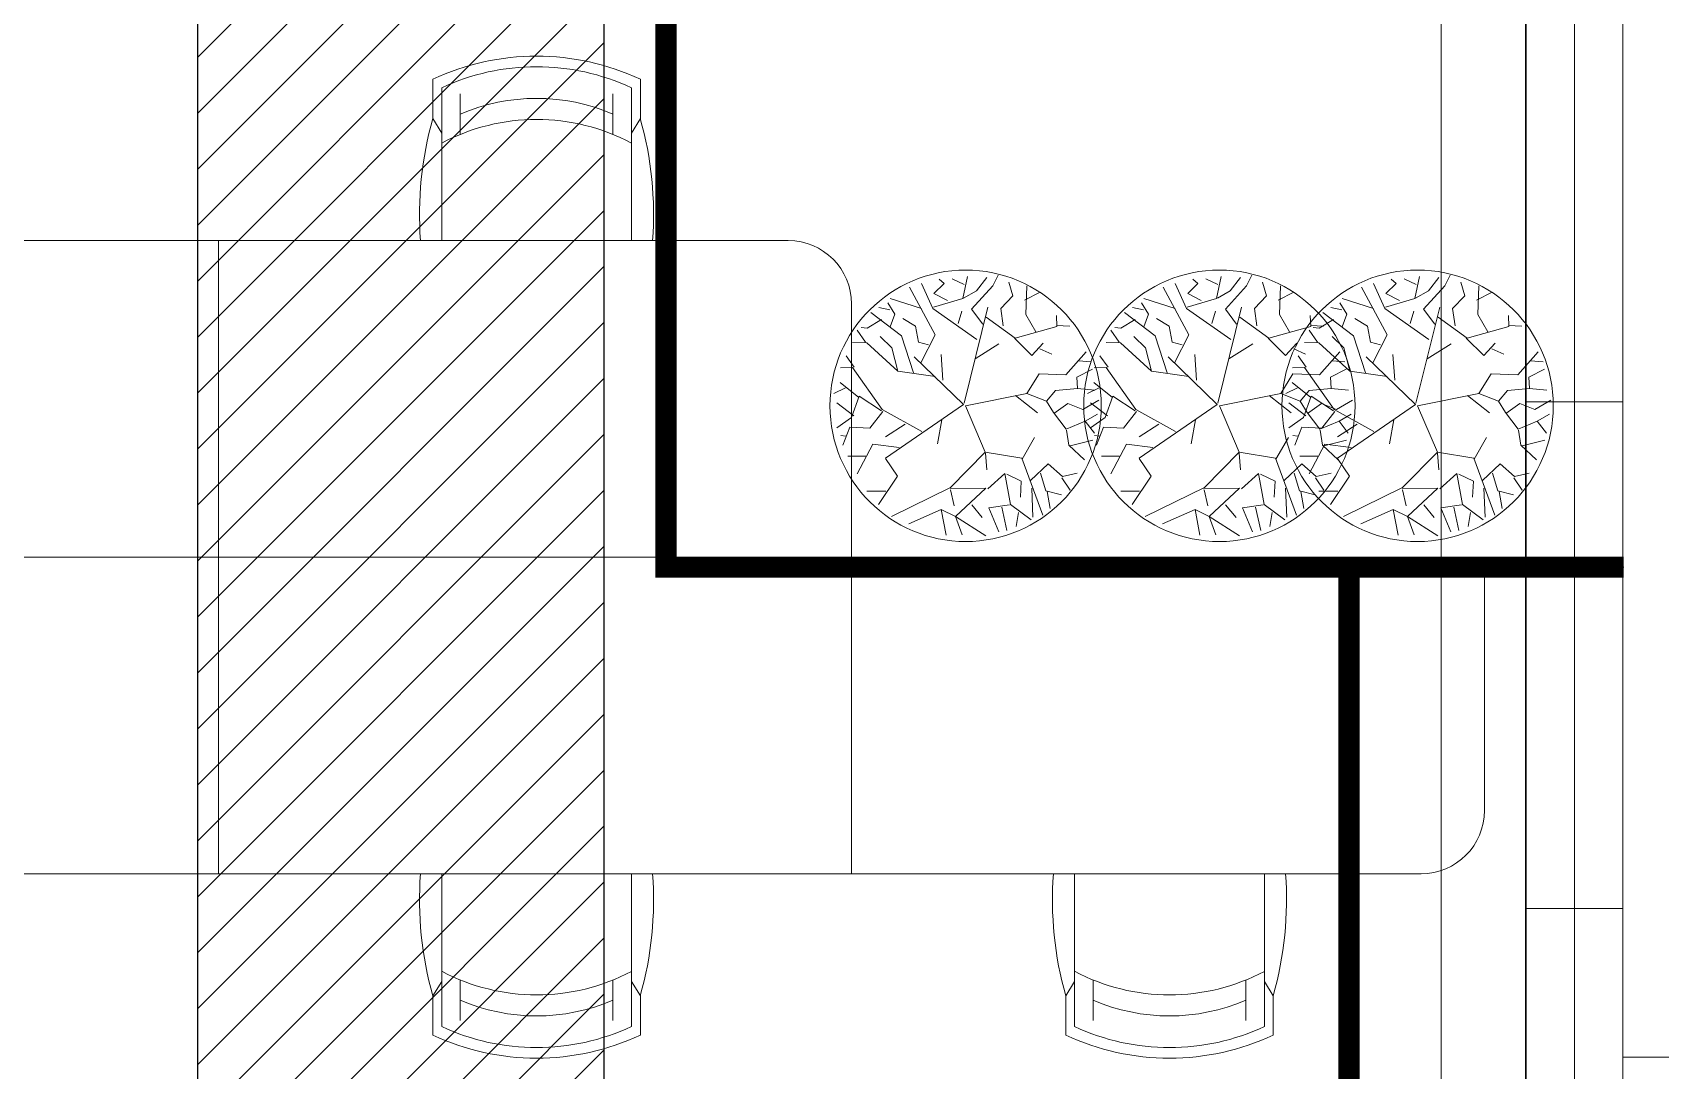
# Model space of a CAD drawing. Header units: millimetres. Extents: x -81374 to 485233, y -39075 to 157313.
# Drawn here: x 45543 to 49401, y -21579 to -19120 of the extents above; entities that cross this region are included whole.
import ezdxf
from ezdxf.enums import TextEntityAlignment as Align

# ---------------------------------------------------------------- set-up
doc = ezdxf.new("R2010")
doc.units = ezdxf.units.MM
doc.linetypes.add('CENTER', pattern=[2, 1.25, -0.25, 0.25, -0.25])
doc.linetypes.add('HIDDEN', pattern=[0.375, 0.25, -0.125])
for name, color, linetype in [('CEN', 252, 'CENTER'), ('M-HVAC ELLIPTICAL DUCT', 6, 'Continuous'), ('M-HVAC-INSULATION', 8, 'Continuous')]:
    doc.layers.add(name, color=color, linetype=linetype)
for name, color, linetype, lineweight in [('G-IMPT', 8, 'Continuous', 5), ('ID-MODULAR', 44, 'Continuous', 9), ('M-HVAC-ADP TAG', 1, 'Continuous', 15)]:
    doc.layers.add(name, color=color, linetype=linetype, lineweight=lineweight)
doc.styles.get("Standard").update_dxf_attribs({"font": 'arial.ttf'})

# ---------------------------------------------------------------- blocks, each defined once
blk = doc.blocks.new('ng')
at = {"layer": 'CEN', "color": 9, "linetype": 'HIDDEN', "lineweight": 0, "ltscale": 1500, "true_color": 0xc7c8ca}
blk.add_line((37748.3, 65694.2), (37748.3, 59830.8), dxfattribs=at)
blk.add_lwpolyline([(37097.1, 59830.8), (39367.1, 59830.8), (39367.1, 55730.8), (37097.1, 55730.8)], dxfattribs=at)
blk = doc.blocks.new('floor plan 1')
at = {"layer": 'G-IMPT', "color": 55, "linetype": 'Continuous', "true_color": 0xb49f4b}
for p, q in [((8859.2, -11232.3), (8859.2, -20280.7)), ((9088, -11232.3), (9088, -20280.7))]:
    blk.add_line(p, q, dxfattribs=at)
at = {"layer": 'G-IMPT', "linetype": 'Continuous'}
for p, q in [((8973.6, -11232.3), (8973.6, -20280.7)), ((8859.2, -17880.7), (9088, -17880.7)), ((8859.2, -19080.7), (9088, -19080.7))]:
    blk.add_line(p, q, dxfattribs=at)
at = {"layer": 'G-IMPT', "color": 8, "ltscale": 500}
for p, q in [((9687.5, -17580.6), (9687.5, -17673.7)), ((10179.5, -17673.7), (10179.5, -17580.6)), ((11187.5, -17580.6), (11187.5, -17673.7)), ((11679.5, -17673.7), (11679.5, -17580.6)), ((9708.7, -17600.9), (9708.7, -17731.6)), ((10158.4, -17731.6), (10158.4, -17600.9)), ((11208.7, -17600.9), (11208.7, -17731.6)), ((11658.4, -17731.6), (11658.4, -17600.9)), ((9708.7, -17707.9), (9687.5, -17673.7)), ((9708.7, -17709.7), (9708.7, -17707.9)), ((10158.4, -17707.9), (10179.5, -17673.7)), ((10158.4, -17709.7), (10158.4, -17707.9)), ((11208.7, -17707.9), (11187.5, -17673.7)), ((11208.7, -17709.7), (11208.7, -17707.9)), ((11658.4, -17707.9), (11679.5, -17673.7)), ((11658.4, -17709.7), (11658.4, -17707.9)), ((9708.7, -17962.7), (9708.7, -17731.6)), ((10158.4, -17731.6), (10158.4, -17962.7)), ((11208.7, -17962.7), (11208.7, -17731.6)), ((11658.4, -17731.6), (11658.4, -17962.7)), ((9337, -17962.7), (10687, -17962.7)), ((10687, -18712.7), (10687, -17962.7)), ((10687, -17962.7), (12187, -17962.7)), ((10687, -17962.7), (10687, -18712.7)), ((12187, -17962.7), (12187, -18712.7)), ((13687, -17962.7), (12187, -17962.7)), ((12187, -17962.7), (12187, -18712.7)), ((9187, -18712.7), (9187, -18112.7)), ((10687, -18712.7), (9187, -18712.7)), ((12187, -18712.7), (10687, -18712.7)), ((10687, -18712.7), (10687, -19312.7)), ((12187, -18712.7), (10687, -18712.7)), ((12187, -18712.7), (13687, -18712.7)), ((12187, -19462.7), (12187, -18712.7)), ((12187, -18712.7), (13687, -18712.7)), ((12187, -19462.7), (12187, -18712.7)), ((9220.3, -18818.8), (9225.8, -18785)), ((9259.7, -18831.1), (9247.5, -18775.7)), ((9290.5, -18829.6), (9266.7, -18772.8)), ((9369.2, -18808.9), (9297.5, -18763.5)), ((9369.2, -18808.9), (9353.7, -18765.4)), ((9403.1, -18825.6), (9391.6, -18764.7)), ((9690.3, -18818.8), (9695.8, -18785)), ((9729.6, -18831.1), (9717.4, -18775.7)), ((9760.4, -18829.6), (9736.6, -18772.8)), ((9839.1, -18808.9), (9767.4, -18763.5)), ((9839.1, -18808.9), (9823.7, -18765.4)), ((9873, -18825.6), (9861.5, -18764.7)), ((10291.6, -18818.8), (10297.1, -18785)), ((10330.9, -18831.1), (10318.7, -18775.7)), ((10361.7, -18829.6), (10337.9, -18772.8)), ((10440.4, -18808.9), (10368.7, -18763.5)), ((10440.4, -18808.9), (10425, -18765.4)), ((10474.3, -18825.6), (10462.8, -18764.7)), ((9212, -18947.3), (9162.2, -18811.9)), ((9188.4, -18876.5), (9185.7, -18807.6)), ((9239.1, -18837.3), (9190.2, -18801)), ((9297.6, -18876), (9369.2, -18808.9)), ((9330.6, -18836.7), (9305.9, -18806.3)), ((9369.2, -18808.9), (9403.1, -18825.6)), ((9381, -18877.8), (9521, -18809)), ((9403.1, -18825.6), (9480.2, -18791.8)), ((9682, -18947.3), (9632.2, -18811.9)), ((9658.4, -18876.5), (9655.7, -18807.6)), ((9709.1, -18837.3), (9660.2, -18801)), ((9767.6, -18876), (9839.1, -18808.9)), ((9800.6, -18836.7), (9775.8, -18806.3)), ((9839.1, -18808.9), (9873, -18825.6)), ((9850.9, -18877.8), (9990.9, -18809)), ((9873, -18825.6), (9950.1, -18791.8)), ((10283.2, -18947.3), (10233.5, -18811.9)), ((10259.7, -18876.5), (10257, -18807.6)), ((10310.4, -18837.3), (10261.5, -18801)), ((10368.8, -18876), (10440.4, -18808.9)), ((10401.9, -18836.7), (10377.1, -18806.3)), ((10440.4, -18808.9), (10474.3, -18825.6)), ((10452.2, -18877.8), (10592.2, -18809)), ((10474.3, -18825.6), (10551.4, -18791.8)), ((9155.3, -18870.2), (9118.6, -18860)), ((9152.4, -18868.6), (9145, -18828)), ((9213.4, -18893.1), (9215.6, -18854.9)), ((9252.4, -18911.1), (9239.1, -18837.3)), ((9241.3, -18836.6), (9290.5, -18829.6)), ((9381.4, -18872.4), (9372.5, -18834.7)), ((9507.2, -18904.4), (9551.9, -18837.2)), ((9625.2, -18870.2), (9588.6, -18860)), ((9622.4, -18868.6), (9614.9, -18828)), ((9683.4, -18893.1), (9685.5, -18854.9)), ((9722.4, -18911.1), (9709.1, -18837.3)), ((9711.2, -18836.6), (9760.4, -18829.6)), ((9851.4, -18872.4), (9842.4, -18834.7)), ((9977.1, -18904.4), (10021.8, -18837.2)), ((10226.5, -18870.2), (10189.8, -18860)), ((10223.7, -18868.6), (10216.2, -18828)), ((10284.7, -18893.1), (10286.8, -18854.9)), ((10323.7, -18911.1), (10310.4, -18837.3)), ((10312.5, -18836.6), (10361.7, -18829.6)), ((10452.7, -18872.4), (10443.7, -18834.7)), ((10578.4, -18904.4), (10623.1, -18837.2)), ((9116.1, -18903.5), (9080.8, -18911.7)), ((9117.5, -18900.6), (9097.6, -18871.6)), ((9149.9, -18933.7), (9116.1, -18903.5)), ((9191.4, -18894.4), (9149.9, -18933.7)), ((9167.8, -18912.1), (9155.3, -18870.2)), ((9247.6, -18909.7), (9213.4, -18893.1)), ((9292.8, -18874.6), (9252.4, -18911.1)), ((9382.1, -18874.7), (9297.6, -18876)), ((9298.7, -18961.2), (9381, -18877.8)), ((9534.6, -18869.2), (9579.2, -18869.3)), ((9586, -18903.5), (9550.7, -18911.7)), ((9587.5, -18900.6), (9567.6, -18871.6)), ((9619.8, -18933.7), (9586, -18903.5)), ((9661.4, -18894.4), (9619.8, -18933.7)), ((9637.8, -18912.1), (9625.2, -18870.2)), ((9717.5, -18909.7), (9683.4, -18893.1)), ((9762.7, -18874.6), (9722.4, -18911.1)), ((9852.1, -18874.7), (9767.6, -18876)), ((9768.7, -18961.2), (9850.9, -18877.8)), ((10004.6, -18869.2), (10049.1, -18869.3)), ((10187.3, -18903.5), (10152, -18911.7)), ((10188.8, -18900.6), (10168.9, -18871.6)), ((10221.1, -18933.7), (10187.3, -18903.5)), ((10262.7, -18894.4), (10221.1, -18933.7)), ((10239.1, -18912.1), (10226.5, -18870.2)), ((10318.8, -18909.7), (10284.7, -18893.1)), ((10364, -18874.6), (10323.7, -18911.1)), ((10453.3, -18874.7), (10368.8, -18876)), ((10370, -18961.2), (10452.2, -18877.8)), ((10605.9, -18869.2), (10650.4, -18869.3)), ((9298, -18959), (9295.1, -18919.5)), ((9535.5, -18946.8), (9507.2, -18904.4)), ((9565.7, -18980.5), (9602.7, -18910.4)), ((9768, -18959), (9765, -18919.5)), ((10005.5, -18946.8), (9977.1, -18904.4)), ((10035.6, -18980.5), (10072.6, -18910.4)), ((10369.3, -18959), (10366.3, -18919.5)), ((10606.7, -18946.8), (10578.4, -18904.4)), ((10636.9, -18980.5), (10673.9, -18910.4)), ((9097.8, -18976.2), (9043.7, -18989.6)), ((9100.6, -18977.9), (9063.5, -18943.4)), ((9106.6, -19013.5), (9100.6, -18977.9)), ((9211.2, -18944.7), (9181.9, -18996.3)), ((9298.7, -18961.2), (9212, -18947.3)), ((9345.4, -19071.3), (9298.7, -18961.2)), ((9350.7, -19074.4), (9535.6, -18946.9)), ((9402.1, -19037.7), (9412, -18981)), ((9503.1, -18972.4), (9565.7, -18980.5)), ((9567.7, -18976.2), (9513.7, -18989.6)), ((9570.6, -18977.9), (9533.4, -18943.4)), ((9576.6, -19013.5), (9570.6, -18977.9)), ((9581.8, -18951.7), (9624.3, -18952)), ((9620.1, -19020.5), (9636.5, -18978)), ((9681.2, -18944.7), (9651.8, -18996.3)), ((9768.7, -18961.2), (9682, -18947.3)), ((9815.3, -19071.3), (9768.7, -18961.2)), ((9820.6, -19074.4), (10005.5, -18946.9)), ((9872.1, -19037.7), (9881.9, -18981)), ((9973.1, -18972.4), (10035.6, -18980.5)), ((10051.7, -18951.7), (10094.3, -18952)), ((10090, -19020.5), (10106.5, -18978)), ((10169, -18976.2), (10115, -18989.6)), ((10171.9, -18977.9), (10134.7, -18943.4)), ((10177.8, -19013.5), (10171.9, -18977.9)), ((10282.5, -18944.7), (10253.1, -18996.3)), ((10370, -18961.2), (10283.2, -18947.3)), ((10416.6, -19071.3), (10370, -18961.2)), ((10421.9, -19074.4), (10606.8, -18946.9)), ((10473.4, -19037.7), (10483.2, -18981)), ((10574.3, -18972.4), (10636.9, -18980.5)), ((10653, -18951.7), (10695.5, -18952)), ((10691.3, -19020.5), (10707.8, -18978)), ((9061.8, -19035.1), (9040, -19006.7)), ((9107.4, -19016.1), (9061.8, -19035.1)), ((9137.1, -19055.3), (9107.4, -19016.1)), ((9449.6, -19010.1), (9543.3, -19062.2)), ((9488.5, -19027.8), (9535.2, -18997.8)), ((9531.7, -19035.1), (9509.9, -19006.7)), ((9577.3, -19016.1), (9531.7, -19035.1)), ((9541.9, -19057.4), (9572.6, -19018.4)), ((9572.6, -19018.4), (9620.1, -19020.5)), ((9607.1, -19055.3), (9577.3, -19016.1)), ((9615.8, -19043.3), (9651, -19019.3)), ((9629.3, -18999), (9641, -19000.7)), ((9919.5, -19010.1), (10013.3, -19062.2)), ((9958.4, -19027.8), (10005.1, -18997.8)), ((10011.8, -19057.4), (10042.6, -19018.4)), ((10042.6, -19018.4), (10090, -19020.5)), ((10085.7, -19043.3), (10120.9, -19019.3)), ((10099.2, -18999), (10110.9, -19000.7)), ((10133, -19035.1), (10111.2, -19006.7)), ((10178.6, -19016.1), (10133, -19035.1)), ((10208.4, -19055.3), (10178.6, -19016.1)), ((10520.8, -19010.1), (10614.5, -19062.2)), ((10559.7, -19027.8), (10606.4, -18997.8)), ((10613.1, -19057.4), (10643.9, -19018.4)), ((10643.9, -19018.4), (10691.3, -19020.5)), ((10687, -19043.3), (10722.2, -19019.3)), ((10700.5, -18999), (10712.2, -19000.7)), ((9061.8, -19035.1), (9033.2, -19051.8)), ((9136.4, -19053.1), (9103.4, -19076.4)), ((9154.1, -19082.4), (9137.1, -19055.3)), ((9227.3, -19095.5), (9175, -19054.9)), ((9531.7, -19035.1), (9503.2, -19051.8)), ((9606.4, -19053.1), (9573.3, -19076.4)), ((9597.7, -19094), (9615.8, -19043.3)), ((9624, -19082.4), (9607.1, -19055.3)), ((9610.5, -19047.4), (9650.9, -19078.1)), ((9697.2, -19095.5), (9645, -19054.9)), ((10067.6, -19094), (10085.7, -19043.3)), ((10080.4, -19047.4), (10120.9, -19078.1)), ((10133, -19035.1), (10104.4, -19051.8)), ((10207.7, -19053.1), (10174.6, -19076.4)), ((10225.3, -19082.4), (10208.4, -19055.3)), ((10298.5, -19095.5), (10246.3, -19054.9)), ((10668.9, -19094), (10687, -19043.3)), ((10681.7, -19047.4), (10722.2, -19078.1)), ((9068, -19062.6), (9029.9, -19085)), ((9103.4, -19076.4), (9068, -19062.6)), ((9154.1, -19082.4), (9132.8, -19107.6)), ((9200, -19100.8), (9154.1, -19082.4)), ((9345.4, -19071.3), (9200, -19100.8)), ((9349.3, -19077.6), (9293, -19305.1)), ((9350.7, -19074.4), (9467, -19186.9)), ((9537.9, -19062.6), (9499.8, -19085)), ((9573.3, -19076.4), (9537.9, -19062.6)), ((9543.3, -19062.2), (9613.6, -19161.8)), ((9544.7, -19059), (9597.7, -19094)), ((9598.9, -19091.2), (9642.9, -19126.1)), ((9624, -19082.4), (9602.7, -19107.6)), ((9670, -19100.8), (9624, -19082.4)), ((9815.3, -19071.3), (9670, -19100.8)), ((9819.2, -19077.6), (9762.9, -19305.1)), ((9820.6, -19074.4), (9937, -19186.9)), ((10013.3, -19062.2), (10083.5, -19161.8)), ((10014.6, -19059), (10067.6, -19094)), ((10068.8, -19091.2), (10112.9, -19126.1)), ((10139.2, -19062.6), (10101.1, -19085)), ((10174.6, -19076.4), (10139.2, -19062.6)), ((10225.3, -19082.4), (10204, -19107.6)), ((10271.2, -19100.8), (10225.3, -19082.4)), ((10416.6, -19071.3), (10271.2, -19100.8)), ((10420.5, -19077.6), (10364.2, -19305.1)), ((10421.9, -19074.4), (10538.3, -19186.9)), ((10614.5, -19062.2), (10684.8, -19161.8)), ((10615.9, -19059), (10668.9, -19094)), ((10670.1, -19091.2), (10714.2, -19126.1)), ((9080.6, -19112.6), (9039.4, -19108.7)), ((9132.8, -19107.6), (9080.6, -19112.6)), ((9080.6, -19112.6), (9081.8, -19139.1)), ((9200, -19100.8), (9171.4, -19146.9)), ((9399.3, -19132.3), (9403.8, -19192.5)), ((9550.6, -19112.6), (9509.3, -19108.7)), ((9602.7, -19107.6), (9550.6, -19112.6)), ((9550.6, -19112.6), (9551.7, -19139.1)), ((9630.4, -19113.9), (9657.7, -19100.4)), ((9670, -19100.8), (9641.3, -19146.9)), ((9869.2, -19132.3), (9873.7, -19192.5)), ((10100.4, -19113.9), (10127.6, -19100.4)), ((10151.9, -19112.6), (10110.6, -19108.7)), ((10204, -19107.6), (10151.9, -19112.6)), ((10151.9, -19112.6), (10153, -19139.1)), ((10271.2, -19100.8), (10242.6, -19146.9)), ((10470.5, -19132.3), (10475, -19192.5)), ((10701.7, -19113.9), (10728.9, -19100.4)), ((9081.8, -19139.1), (9045, -19158)), ((9108.2, -19144.7), (9059.7, -19199.2)), ((9171.4, -19146.9), (9108.2, -19144.7)), ((9417.3, -19140.4), (9506.2, -19153.7)), ((9451.5, -19172.9), (9417.8, -19239.3)), ((9468.8, -19149), (9497.6, -19236.9)), ((9506.2, -19153.7), (9579.5, -19220.1)), ((9506.2, -19153.7), (9520.3, -19208.5)), ((9551.7, -19139.1), (9514.9, -19158)), ((9578.2, -19144.7), (9529.7, -19199.2)), ((9641.3, -19146.9), (9578.2, -19144.7)), ((9609.2, -19163.1), (9628.4, -19189.5)), ((9613.6, -19161.8), (9642.3, -19161.3)), ((9887.3, -19140.4), (9976.1, -19153.7)), ((9921.5, -19172.9), (9887.7, -19239.3)), ((9938.8, -19149), (9967.5, -19236.9)), ((9976.1, -19153.7), (10049.4, -19220.1)), ((9976.1, -19153.7), (9990.2, -19208.5)), ((10079.2, -19163.1), (10098.3, -19189.5)), ((10083.5, -19161.8), (10112.2, -19161.3)), ((10153, -19139.1), (10116.2, -19158)), ((10179.4, -19144.7), (10131, -19199.2)), ((10242.6, -19146.9), (10179.4, -19144.7)), ((10488.5, -19140.4), (10577.4, -19153.7)), ((10522.8, -19172.9), (10489, -19239.3)), ((10540.1, -19149), (10568.8, -19236.9)), ((10577.4, -19153.7), (10650.7, -19220.1)), ((10577.4, -19153.7), (10591.5, -19208.5)), ((10680.5, -19163.1), (10699.6, -19189.5)), ((10684.8, -19161.8), (10713.5, -19161.3)), ((9077.8, -19177.8), (9048.3, -19175.7)), ((9169.3, -19206.6), (9140.9, -19193.6)), ((9188.8, -19190.2), (9161.9, -19219.5)), ((9230, -19231.2), (9188.8, -19190.2)), ((9322.6, -19182.2), (9266.3, -19217.8)), ((9547.7, -19177.8), (9518.2, -19175.7)), ((9520.3, -19208.5), (9548.3, -19235.1)), ((9639.2, -19206.6), (9610.8, -19193.6)), ((9658.7, -19190.2), (9631.8, -19219.5)), ((9699.9, -19231.2), (9658.7, -19190.2)), ((9792.5, -19182.2), (9736.3, -19217.8)), ((9990.2, -19208.5), (10018.3, -19235.1)), ((10149, -19177.8), (10119.5, -19175.7)), ((10240.5, -19206.6), (10212.1, -19193.6)), ((10260, -19190.2), (10233.1, -19219.5)), ((10301.2, -19231.2), (10260, -19190.2)), ((10393.8, -19182.2), (10337.6, -19217.8)), ((10591.5, -19208.5), (10619.5, -19235.1)), ((9228.1, -19231.8), (9129, -19259)), ((9178.9, -19246.6), (9202.5, -19287.9)), ((9296.5, -19281), (9228.1, -19231.8)), ((9318.5, -19228.7), (9423.3, -19302)), ((9417.8, -19239.3), (9478.5, -19352.3)), ((9433.2, -19215.9), (9457.4, -19222.1)), ((9457.4, -19222.1), (9464.5, -19260.3)), ((9497.6, -19236.9), (9570, -19292.6)), ((9579.5, -19220.1), (9613.3, -19220.9)), ((9582.4, -19222.1), (9602.2, -19250.8)), ((9698, -19231.8), (9598.9, -19259)), ((9648.8, -19246.6), (9672.4, -19287.9)), ((9766.4, -19281), (9698, -19231.8)), ((9788.5, -19228.7), (9893.3, -19302)), ((9887.7, -19239.3), (9948.5, -19352.3)), ((9903.1, -19215.9), (9927.4, -19222.1)), ((9927.4, -19222.1), (9934.4, -19260.3)), ((9967.5, -19236.9), (10039.9, -19292.6)), ((10049.4, -19220.1), (10083.3, -19220.9)), ((10052.4, -19222.1), (10072.2, -19250.8)), ((10299.3, -19231.8), (10200.2, -19259)), ((10250.1, -19246.6), (10273.7, -19287.9)), ((10367.7, -19281), (10299.3, -19231.8)), ((10389.8, -19228.7), (10494.6, -19302)), ((10489, -19239.3), (10549.8, -19352.3)), ((10504.4, -19215.9), (10528.7, -19222.1)), ((10528.7, -19222.1), (10535.7, -19260.3)), ((10568.8, -19236.9), (10641.2, -19292.6)), ((10650.7, -19220.1), (10684.6, -19220.9)), ((10653.7, -19222.1), (10673.5, -19250.8)), ((9129.7, -19261.3), (9098.1, -19260.2)), ((9129, -19259), (9130.1, -19285.2)), ((9202.5, -19287.9), (9200.3, -19355.4)), ((9256.8, -19260.7), (9262.4, -19301.8)), ((9305, -19265), (9331.2, -19300.3)), ((9363.4, -19266.2), (9354.3, -19295.8)), ((9464.5, -19260.3), (9494.2, -19277.9)), ((9524, -19258.3), (9513, -19288.5)), ((9513, -19288.5), (9530, -19315.6)), ((9545, -19276.1), (9578.8, -19255.3)), ((9599.6, -19261.3), (9568, -19260.2)), ((9578.8, -19255.3), (9592.7, -19256.5)), ((9598.9, -19259), (9600, -19285.2)), ((9672.4, -19287.9), (9670.3, -19355.4)), ((9726.7, -19260.7), (9732.3, -19301.8)), ((9774.9, -19265), (9801.1, -19300.3)), ((9833.3, -19266.2), (9824.2, -19295.8)), ((9934.4, -19260.3), (9964.2, -19277.9)), ((9994, -19258.3), (9983, -19288.5)), ((9983, -19288.5), (10000, -19315.6)), ((10014.9, -19276.1), (10048.8, -19255.3)), ((10048.8, -19255.3), (10062.7, -19256.5)), ((10200.9, -19261.3), (10169.3, -19260.2)), ((10200.2, -19259), (10201.3, -19285.2)), ((10273.7, -19287.9), (10271.6, -19355.4)), ((10328, -19260.7), (10333.6, -19301.8)), ((10376.2, -19265), (10402.4, -19300.3)), ((10434.6, -19266.2), (10425.5, -19295.8)), ((10535.7, -19260.3), (10565.5, -19277.9)), ((10595.3, -19258.3), (10584.3, -19288.5)), ((10584.3, -19288.5), (10601.2, -19315.6)), ((10616.2, -19276.1), (10650.1, -19255.3)), ((10650.1, -19255.3), (10664, -19256.5)), ((9205.8, -19321.6), (9169.1, -19340.7)), ((9262.4, -19301.8), (9233.4, -19332.1)), ((9331.2, -19300.3), (9280.8, -19355.3)), ((9350.2, -19326.4), (9319.7, -19343.7)), ((9352.4, -19325.7), (9341.1, -19377.6)), ((9421.9, -19304.9), (9352.4, -19325.7)), ((9388.5, -19320.5), (9420.4, -19337.5)), ((9423.3, -19302), (9449.9, -19360.9)), ((9450.2, -19302), (9524, -19325.2)), ((9524.9, -19298.4), (9551.3, -19303.9)), ((9675.8, -19321.6), (9639.1, -19340.7)), ((9732.3, -19301.8), (9703.4, -19332.1)), ((9801.1, -19300.3), (9750.7, -19355.3)), ((9820.1, -19326.4), (9789.7, -19343.7)), ((9822.3, -19325.7), (9811, -19377.6)), ((9891.8, -19304.9), (9822.3, -19325.7)), ((9858.5, -19320.5), (9890.4, -19337.5)), ((9893.3, -19302), (9919.8, -19360.9)), ((9920.1, -19302), (9994, -19325.2)), ((9994.8, -19298.4), (10021.2, -19303.9)), ((10277, -19321.6), (10240.3, -19340.7)), ((10333.6, -19301.8), (10304.6, -19332.1)), ((10402.4, -19300.3), (10352, -19355.3)), ((10421.4, -19326.4), (10391, -19343.7)), ((10423.6, -19325.7), (10412.3, -19377.6)), ((10493.1, -19304.9), (10423.6, -19325.7)), ((10459.8, -19320.5), (10491.7, -19337.5)), ((10494.6, -19302), (10521.1, -19360.9)), ((10521.4, -19302), (10595.3, -19325.2)), ((10596.1, -19298.4), (10622.5, -19303.9)), ((9233.4, -19332.1), (9243, -19364.2)), ((9280.8, -19355.3), (9268.3, -19380.7)), ((9319.7, -19343.7), (9295.5, -19375)), ((9348.8, -19359), (9377.2, -19372.1)), ((9420.4, -19337.5), (9396.3, -19361)), ((9396.3, -19361), (9408.1, -19370.9)), ((9703.4, -19332.1), (9713, -19364.2)), ((9750.7, -19355.3), (9738.3, -19380.7)), ((9789.7, -19343.7), (9765.5, -19375)), ((9818.7, -19359), (9847.1, -19372.1)), ((9890.4, -19337.5), (9866.2, -19361)), ((9866.2, -19361), (9878, -19370.9)), ((10304.6, -19332.1), (10314.3, -19364.2)), ((10352, -19355.3), (10339.6, -19380.7)), ((10391, -19343.7), (10366.7, -19375)), ((10420, -19359), (10448.4, -19372.1)), ((10491.7, -19337.5), (10467.5, -19361)), ((10467.5, -19361), (10479.3, -19370.9)), ((10837, -19462.7), (12187, -19462.7)), ((11208.7, -19462.7), (11208.7, -19693.8)), ((11658.4, -19693.8), (11658.4, -19462.7)), ((13687, -19462.7), (12187, -19462.7)), ((11208.7, -19824.6), (11208.7, -19693.8)), ((11658.4, -19693.8), (11658.4, -19824.6)), ((11208.7, -19717.5), (11187.5, -19751.7)), ((11187.5, -19844.8), (11187.5, -19751.7)), ((11208.7, -19715.8), (11208.7, -19717.5)), ((11658.4, -19715.8), (11658.4, -19717.5)), ((11658.4, -19717.5), (11679.5, -19751.7)), ((11679.5, -19751.7), (11679.5, -19844.8))]:
    blk.add_line(p, q, dxfattribs=at)
at = {"layer": 'G-IMPT', "color": 8, "ltscale": 500, "extrusion": (0, 0, -1)}
for p, q in [((9752.5, -17614.8), (9752.5, -17711.2)), ((10114.6, -17614.8), (10114.6, -17711.2)), ((11252.5, -17614.8), (11252.5, -17711.2)), ((11614.6, -17614.8), (11614.6, -17711.2)), ((11252.5, -19810.7), (11252.5, -19714.2)), ((11614.6, -19810.7), (11614.6, -19714.2))]:
    blk.add_line(p, q, dxfattribs=at)
at = {"layer": 'G-IMPT', "color": 8, "ltscale": 500}
for centre in [(9345.4, -19071.3), (9815.3, -19071.3), (10416.6, -19071.3)]:
    blk.add_circle(centre, 321.5, dxfattribs=at)
for centre, start, end in [((9337, -18112.7), 90, 180), ((10837, -19312.7), 180, 270)]:
    blk.add_arc(centre, 150, start, end, dxfattribs=at)
at = {"layer": 'G-IMPT', "color": 8, "ltscale": 500, "extrusion": (0, 0, -1)}
for centre, major_axis, start_param, end_param in [((9933.5, -18106.7), (0, -580.8), 2.704257, 3.578932), ((11433.5, -18106.7), (0, -580.8), 2.704257, 3.578932), ((9933.5, -18081.8), (0, 530.9), -0.437348, 0.437328), ((11433.5, -18081.8), (0, 530.9), -0.437348, 0.437328), ((9933.5, -18081.8), (0, 455.9), -0.408385, 0.408365), ((11433.5, -18081.8), (0, 455.9), -0.408385, 0.408365), ((9933.5, -18156.7), (0, -480.9), 2.65511, 3.628104), ((11433.5, -18156.7), (0, -480.9), 2.65511, 3.628104), ((10494.7, -17901.1), (0, -838.5), 1.49727, 1.845387), ((9372.4, -17901.1), (0, -838.5), 4.437818, 4.785935), ((11994.7, -17901.1), (0, -838.5), 1.49727, 1.845387), ((10872.4, -17901.1), (0, -838.5), 4.437818, 4.785935)]:
    blk.add_ellipse(centre, major_axis=major_axis, ratio=1, start_param=start_param, end_param=end_param, dxfattribs=at)
at = {"layer": 'G-IMPT', "color": 8, "ltscale": 500}
for centre, major_axis, start_param, end_param in [((11994.7, -19524.3), (0, 838.5), 1.49727, 1.845387), ((10872.4, -19524.3), (0, 838.5), 4.437818, 4.785935), ((11433.5, -19268.7), (0, 480.9), 2.65511, 3.628104), ((11433.5, -19343.7), (0, -455.9), -0.408385, 0.408365), ((11433.5, -19343.7), (0, -530.9), -0.437348, 0.437328), ((11433.5, -19318.7), (0, 580.8), 2.704257, 3.578932)]:
    blk.add_ellipse(centre, major_axis=major_axis, ratio=1, start_param=start_param, end_param=end_param, dxfattribs=at)
at = {"layer": 'CEN', "linetype": 'Continuous'}
blk.add_blockref('ng', (-28240.4, -78519.6), dxfattribs=at)
at = {"layer": 'G-IMPT', "color": 8, "ltscale": 500}
for rotation, p in [(359.9992, (39680.6, -4989.6, 0)), (359.9992, (35886.7, -10139.3, 0)), (270.0008, (28873.3, -20643.5, 0)), (359.9992, (11975.3, -26935.4, 0)), (359.9992, (15267.6, -26935.4, 0)), (359.9992, (26686.3, -26987.7, 0)), (270.0008, (15861.1, -28615, 0)), (89.9992, (23697.8, -33300.6, 0)), (89.9992, (23597.9, -35337.7, 0)), (89.9992, (23597.9, -37388.3, 0)), (359.9992, (13750.4, -37781.5, 0)), (89.9992, (23697.8, -40746.8, 0)), (89.9992, (23597.8, -44302.5, 0)), (89.9992, (23597.8, -46399.1, 0)), (89.9992, (23697.8, -48339.8, 0)), (89.9992, (23697.8, -54280, 0)), (359.9992, (27418.1, -55702.4, 0)), (89.9992, (9671.9, -65856.5, 0)), (359.9992, (4684.1, -67403.4, 0)), (359.9992, (8737.2, -67403.4, 0))]:
    blk.add_attdef('PARTITIONTYPE', text='', height=200, rotation=rotation, dxfattribs=at).set_placement(p, align=Align.MIDDLE_CENTER)

msp = doc.modelspace()

# ---------------------------------------------------------------- hatches: boundary and pattern name
at = {"layer": 'M-HVAC-INSULATION'}
h = msp.add_hatch(dxfattribs=at)
h.set_pattern_fill('ANSI31', color=26, scale=750, angle=360, style=0)
h.set_pattern_definition([(45, (496839.4, -83091.07), (-66.29126, 66.29126), [])])
h.paths.add_polyline_path([(45933.5, -17181.2), (46896.5, -17181.2), (46896.5, -28631.6), (45933.5, -28631.6)])

# ---------------------------------------------------------------- linework, layer by layer
at = {"layer": 'CEN', "color": 11, "linetype": 'HIDDEN', "lineweight": 0, "ltscale": 1500, "const_width": 50}
for points in [[(49314, -20386.6), (47044.1, -20386.6), (47044.1, -16286.6), (49314.1, -16286.6)], [(48662.8, -26249.9), (48662.8, -20386.6)]]:
    msp.add_lwpolyline(points, dxfattribs=at)
at = {"layer": 'ID-MODULAR', "color": 45, "linetype": 'Continuous'}
msp.add_lwpolyline([(48881.2, -27768), (49081.2, -27768), (49081.2, -18869.7), (48881.2, -18869.7)], close=True, dxfattribs=at)
at = {"layer": 'M-HVAC ELLIPTICAL DUCT', "linetype": 'Continuous'}
for p, q in [((45933.5, -14181.2), (45933.5, -28631.6)), ((46896.5, -14181.2), (46896.5, -28631.6))]:
    msp.add_line(p, q, dxfattribs=at)
at = {"layer": 'M-HVAC-ADP TAG', "color": 0}
msp.add_lwpolyline([(49311.6, -21547.2), (51717.8, -21547.2), (51717.8, -22971.6), (49311.6, -22971.6)], close=True, dxfattribs=at)

# ---------------------------------------------------------------- block references
at = {"linetype": 'Continuous', "rotation": 180}
msp.add_blockref('floor plan 1', (58170.8, -39075.4), dxfattribs=at)

doc.saveas('drawing.dxf')
